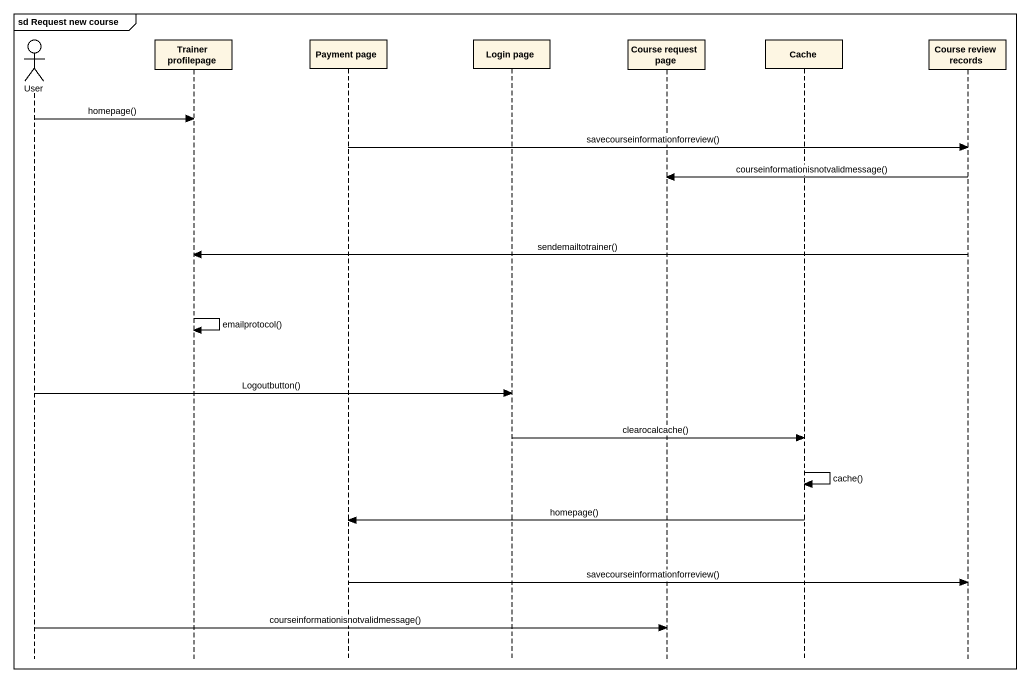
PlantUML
@startuml
mainframe sd Request new course
hide footbox
actor User
participant "Trainer profilepage" as Trainer_profilepage
participant "Payment page" as Payment_page
participant "Login page" as Login_page
participant "Course request page" as Course_request_page
participant Cache
participant "Course review records" as Course_review_records

User -> Trainer_profilepage : homepage()
Payment_page -> Course_review_records : savecourseinformationforreview()
Course_review_records -> Course_request_page : courseinformationisnotvalidmessage()
Course_review_records -> Trainer_profilepage : sendemailtotrainer()
Trainer_profilepage -> Trainer_profilepage : emailprotocol()
User -> Login_page : Logoutbutton()
Login_page -> Cache : clearocalcache()
Cache -> Cache : cache()
Cache -> Payment_page : homepage()
Payment_page -> Course_review_records : savecourseinformationforreview()
User -> Course_request_page : courseinformationisnotvalidmessage()
@enduml
